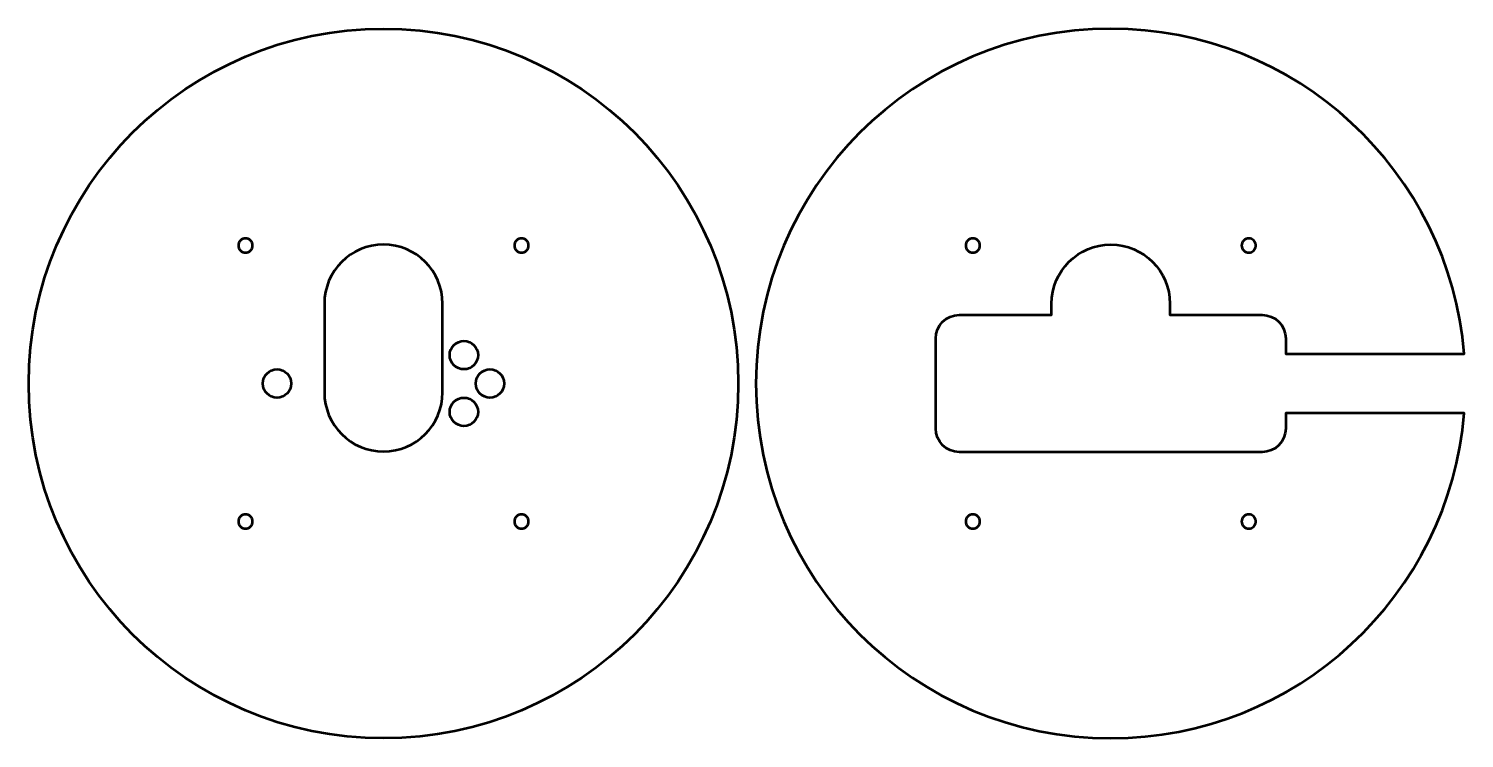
# Model space of a CAD drawing. Header units: centimetres. Extents: x -15.2 to 15.2, y -7.5 to 7.5.
import ezdxf

# ---------------------------------------------------------------- set-up
doc = ezdxf.new("R2010")
doc.units = ezdxf.units.CM
doc.header["$MEASUREMENT"] = 0
doc.layers.add('Layer 1', color=7, linetype='Continuous')

msp = doc.modelspace()

# ---------------------------------------------------------------- linework, layer by layer
at = {"layer": 'Layer 1', "lineweight": 53}
for centre, major_axis in [((-7.67435, -0.00009), (0, 7.50009)), ((-5.97444, 0.60001), (0, 0.3)), ((-9.92442, 0), (0, 0.3)), ((-5.42444, 0), (0, 0.3)), ((-5.97444, -0.59999), (0, 0.3))]:
    msp.add_ellipse(centre, major_axis=major_axis, ratio=1, dxfattribs=at)
for points, knots in [([(7.70056, 7.5), (11.63227, 7.5), (14.85679, 4.47473), (15.17443, 0.62501), (15.17443, 0.62501), (15.17443, 0.62501), (11.40056, 0.62501), (11.40056, 0.62501), (11.40056, 0.62501), (11.40056, 0.62501), (11.40056, 0.95001), (11.40056, 0.95001), (11.40056, 0.95001), (11.40056, 1.22615), (11.1767, 1.45001), (10.90056, 1.45001), (10.90056, 1.45001), (10.90056, 1.45001), (8.95056, 1.45001), (8.95056, 1.45001), (8.95056, 1.45001), (8.95056, 1.45001), (8.95056, 1.68751), (8.95056, 1.68751), (8.95056, 1.68751), (8.95056, 2.37788), (8.39093, 2.93751), (7.70056, 2.93751), (7.70056, 2.93751), (7.01019, 2.93751), (6.45056, 2.37788), (6.45056, 1.68751), (6.45056, 1.68751), (6.45056, 1.68751), (6.45056, 1.45001), (6.45056, 1.45001), (6.45056, 1.45001), (6.45056, 1.45001), (4.50056, 1.45001), (4.50056, 1.45001), (4.50056, 1.45001), (4.22442, 1.45001), (4.00056, 1.22615), (4.00056, 0.95001), (4.00056, 0.95001), (4.00056, 0.95001), (4.00056, -0.94999), (4.00056, -0.94999), (4.00056, -0.94999), (4.00056, -1.22613), (4.22442, -1.44999), (4.50056, -1.44999), (4.50056, -1.44999), (4.50056, -1.44999), (10.90056, -1.44999), (10.90056, -1.44999), (10.90056, -1.44999), (11.1767, -1.44999), (11.40056, -1.22613), (11.40056, -0.94999), (11.40056, -0.94999), (11.40056, -0.94999), (11.40056, -0.62499), (11.40056, -0.62499), (11.40056, -0.62499), (11.40056, -0.62499), (15.17444, -0.62499), (15.17444, -0.62499), (15.17444, -0.62499), (14.85681, -4.47472), (11.63228, -7.5), (7.70056, -7.5), (7.70056, -7.5), (3.55833, -7.5), (0.20056, -4.14223), (0.20056, 0), (0.20056, 0), (0.20056, 4.14223), (3.55833, 7.5), (7.70056, 7.5)], [0, 0, 0, 0, 0.04761905, 0.04761905, 0.04761905, 0.04761905, 0.0952381, 0.0952381, 0.0952381, 0.0952381, 0.14285714, 0.14285714, 0.14285714, 0.14285714, 0.19047619, 0.19047619, 0.19047619, 0.19047619, 0.23809524, 0.23809524, 0.23809524, 0.23809524, 0.28571429, 0.28571429, 0.28571429, 0.28571429, 0.33333333, 0.33333333, 0.33333333, 0.33333333, 0.38095238, 0.38095238, 0.38095238, 0.38095238, 0.42857143, 0.42857143, 0.42857143, 0.42857143, 0.47619048, 0.47619048, 0.47619048, 0.47619048, 0.52380952, 0.52380952, 0.52380952, 0.52380952, 0.57142857, 0.57142857, 0.57142857, 0.57142857, 0.61904762, 0.61904762, 0.61904762, 0.61904762, 0.66666667, 0.66666667, 0.66666667, 0.66666667, 0.71428571, 0.71428571, 0.71428571, 0.71428571, 0.76190476, 0.76190476, 0.76190476, 0.76190476, 0.80952381, 0.80952381, 0.80952381, 0.80952381, 0.85714286, 0.85714286, 0.85714286, 0.85714286, 0.9047619, 0.9047619, 0.9047619, 0.9047619, 1, 1, 1, 1]), ([(-10.69732, 2.81076), (-10.7559, 2.86934), (-10.7559, 2.96431), (-10.69732, 3.02289), (-10.69732, 3.02289), (-10.63874, 3.08147), (-10.54377, 3.08147), (-10.48519, 3.02289), (-10.48519, 3.02289), (-10.42661, 2.96431), (-10.42661, 2.86934), (-10.48519, 2.81076), (-10.48519, 2.81076), (-10.54377, 2.75218), (-10.63874, 2.75218), (-10.69732, 2.81076)], [0, 0, 0, 0, 0.2, 0.2, 0.2, 0.2, 0.4, 0.4, 0.4, 0.4, 0.6, 0.6, 0.6, 0.6, 1, 1, 1, 1]), ([(-4.86369, 3.02289), (-4.80511, 3.08147), (-4.71014, 3.08147), (-4.65156, 3.02289), (-4.65156, 3.02289), (-4.59298, 2.96431), (-4.59298, 2.86934), (-4.65156, 2.81076), (-4.65156, 2.81076), (-4.71014, 2.75218), (-4.80511, 2.75218), (-4.86369, 2.81076), (-4.86369, 2.81076), (-4.92227, 2.86934), (-4.92227, 2.96431), (-4.86369, 3.02289)], [0, 0, 0, 0, 0.2, 0.2, 0.2, 0.2, 0.4, 0.4, 0.4, 0.4, 0.6, 0.6, 0.6, 0.6, 1, 1, 1, 1]), ([(4.88981, 3.02289), (4.94839, 2.96431), (4.94839, 2.86934), (4.88981, 2.81076), (4.88981, 2.81076), (4.83123, 2.75218), (4.73626, 2.75218), (4.67768, 2.81076), (4.67768, 2.81076), (4.6191, 2.86934), (4.6191, 2.96431), (4.67768, 3.02289), (4.67768, 3.02289), (4.73626, 3.08147), (4.83123, 3.08147), (4.88981, 3.02289)], [0, 0, 0, 0, 0.2, 0.2, 0.2, 0.2, 0.4, 0.4, 0.4, 0.4, 0.6, 0.6, 0.6, 0.6, 1, 1, 1, 1]), ([(10.51131, 3.02289), (10.56989, 3.08147), (10.66486, 3.08147), (10.72344, 3.02289), (10.72344, 3.02289), (10.78202, 2.96431), (10.78202, 2.86934), (10.72344, 2.81076), (10.72344, 2.81076), (10.66486, 2.75218), (10.56989, 2.75218), (10.51131, 2.81076), (10.51131, 2.81076), (10.45273, 2.86934), (10.45273, 2.96431), (10.51131, 3.02289)], [0, 0, 0, 0, 0.2, 0.2, 0.2, 0.2, 0.4, 0.4, 0.4, 0.4, 0.6, 0.6, 0.6, 0.6, 1, 1, 1, 1]), ([(-6.42444, 1.68751), (-6.42444, 1.68751), (-6.42444, -0.18749), (-6.42444, -0.18749), (-6.42444, -0.18749), (-6.42444, -0.87786), (-6.98407, -1.43749), (-7.67444, -1.43749), (-7.67444, -1.43749), (-8.36481, -1.43749), (-8.92444, -0.87786), (-8.92444, -0.18749), (-8.92444, -0.18749), (-8.92444, -0.18749), (-8.92444, 1.68751), (-8.92444, 1.68751), (-8.92444, 1.68751), (-8.92444, 2.37788), (-8.36481, 2.93751), (-7.67444, 2.93751), (-7.67444, 2.93751), (-6.98407, 2.93751), (-6.42444, 2.37788), (-6.42444, 1.68751)], [0, 0, 0, 0, 0.14285714, 0.14285714, 0.14285714, 0.14285714, 0.28571429, 0.28571429, 0.28571429, 0.28571429, 0.42857143, 0.42857143, 0.42857143, 0.42857143, 0.57142857, 0.57142857, 0.57142857, 0.57142857, 0.71428571, 0.71428571, 0.71428571, 0.71428571, 1, 1, 1, 1]), ([(-10.69732, -2.81074), (-10.63874, -2.75216), (-10.54377, -2.75216), (-10.48519, -2.81074), (-10.48519, -2.81074), (-10.42661, -2.86932), (-10.42661, -2.96429), (-10.48519, -3.02287), (-10.48519, -3.02287), (-10.54377, -3.08145), (-10.63874, -3.08145), (-10.69732, -3.02287), (-10.69732, -3.02287), (-10.7559, -2.96429), (-10.7559, -2.86932), (-10.69732, -2.81074)], [0, 0, 0, 0, 0.2, 0.2, 0.2, 0.2, 0.4, 0.4, 0.4, 0.4, 0.6, 0.6, 0.6, 0.6, 1, 1, 1, 1]), ([(-4.86369, -3.02287), (-4.92227, -2.96429), (-4.92227, -2.86932), (-4.86369, -2.81074), (-4.86369, -2.81074), (-4.80511, -2.75216), (-4.71014, -2.75216), (-4.65156, -2.81074), (-4.65156, -2.81074), (-4.59298, -2.86932), (-4.59298, -2.96429), (-4.65156, -3.02287), (-4.65156, -3.02287), (-4.71014, -3.08145), (-4.80511, -3.08145), (-4.86369, -3.02287)], [0, 0, 0, 0, 0.2, 0.2, 0.2, 0.2, 0.4, 0.4, 0.4, 0.4, 0.6, 0.6, 0.6, 0.6, 1, 1, 1, 1]), ([(4.67768, -2.81074), (4.73626, -2.75216), (4.83123, -2.75216), (4.88981, -2.81074), (4.88981, -2.81074), (4.94839, -2.86932), (4.94839, -2.96429), (4.88981, -3.02287), (4.88981, -3.02287), (4.83123, -3.08145), (4.73626, -3.08145), (4.67768, -3.02287), (4.67768, -3.02287), (4.6191, -2.96429), (4.6191, -2.86932), (4.67768, -2.81074)], [0, 0, 0, 0, 0.2, 0.2, 0.2, 0.2, 0.4, 0.4, 0.4, 0.4, 0.6, 0.6, 0.6, 0.6, 1, 1, 1, 1]), ([(10.72344, -2.81074), (10.78202, -2.86932), (10.78202, -2.96429), (10.72344, -3.02287), (10.72344, -3.02287), (10.66486, -3.08145), (10.56989, -3.08145), (10.51131, -3.02287), (10.51131, -3.02287), (10.45273, -2.96429), (10.45273, -2.86932), (10.51131, -2.81074), (10.51131, -2.81074), (10.56989, -2.75216), (10.66486, -2.75216), (10.72344, -2.81074)], [0, 0, 0, 0, 0.2, 0.2, 0.2, 0.2, 0.4, 0.4, 0.4, 0.4, 0.6, 0.6, 0.6, 0.6, 1, 1, 1, 1])]:
    msp.add_open_spline(points, degree=3, knots=knots, dxfattribs=at)

doc.saveas('drawing.dxf')
